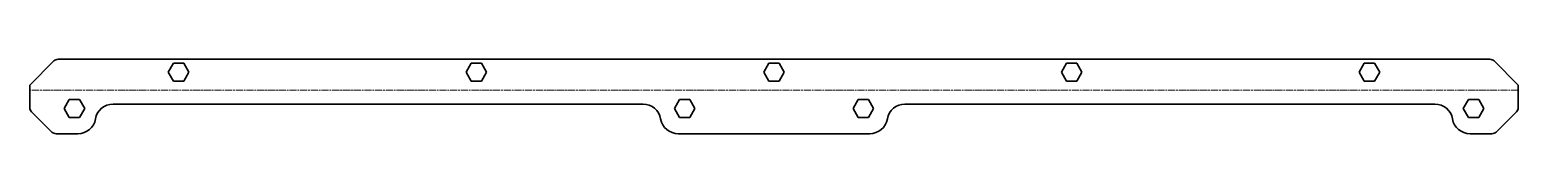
# Model space of a CAD drawing. Header units: millimetres. Extents: x 0 to 500, y 0 to 25.
import ezdxf

# ---------------------------------------------------------------- set-up
doc = ezdxf.new("R2010")
doc.units = ezdxf.units.MM
doc.linetypes.add('Chain', pattern=[13.68, 9.12, -1.14, 2.28, -1.14])
doc.layers.add('SIMUMAK Bend Centerline (ISO)', color=7, linetype='Chain', lineweight=9)
doc.layers.add('SIMUMAK Visible (ISO)', color=7, linetype='Continuous', lineweight=35)

# ---------------------------------------------------------------- blocks, each defined once
blk = doc.blocks.new('2DOF-150-19-MFL-01_Sheet_2DOF-150-19-MFL-01 (Desplegada)')
at = {"layer": 'SIMUMAK Bend Centerline (ISO)', "ltscale": 0.263158}
blk.add_line((250, 2.15), (-250, 2.15), dxfattribs=at)
at = {"layer": 'SIMUMAK Visible (ISO)'}
for p, q in [((-241.89, 11.96), (-250, 3.85)), ((-240.47, 12.55), (240.47, 12.55)), ((-203.46, 8.2), (-201.73, 11.2)), ((-201.73, 11.2), (-198.27, 11.2)), ((-198.27, 11.2), (-196.54, 8.2)), ((-103.46, 8.2), (-101.73, 11.2)), ((-101.73, 11.2), (-98.27, 11.2)), ((-98.27, 11.2), (-96.54, 8.2)), ((-3.46, 8.2), (-1.73, 11.2)), ((-1.73, 11.2), (1.73, 11.2)), ((1.73, 11.2), (3.46, 8.2)), ((96.54, 8.2), (98.27, 11.2)), ((98.27, 11.2), (101.73, 11.2)), ((101.73, 11.2), (103.46, 8.2)), ((196.54, 8.2), (198.27, 11.2)), ((198.27, 11.2), (201.73, 11.2)), ((201.73, 11.2), (203.46, 8.2)), ((250, 3.85), (241.89, 11.96)), ((-201.73, 5.2), (-203.46, 8.2)), ((-198.27, 5.2), (-201.73, 5.2)), ((-196.54, 8.2), (-198.27, 5.2)), ((-101.73, 5.2), (-103.46, 8.2)), ((-98.27, 5.2), (-101.73, 5.2)), ((-96.54, 8.2), (-98.27, 5.2)), ((-1.73, 5.2), (-3.46, 8.2)), ((1.73, 5.2), (-1.73, 5.2)), ((3.46, 8.2), (1.73, 5.2)), ((98.27, 5.2), (96.54, 8.2)), ((101.73, 5.2), (98.27, 5.2)), ((103.46, 8.2), (101.73, 5.2)), ((198.27, 5.2), (196.54, 8.2)), ((201.73, 5.2), (198.27, 5.2)), ((203.46, 8.2), (201.73, 5.2)), ((-250, 3.85), (-250, -3.72)), ((250, -3.72), (250, 3.85)), ((-238.46, -4.05), (-236.73, -1.05)), ((-236.73, -7.05), (-238.46, -4.05)), ((-236.73, -1.05), (-233.27, -1.05)), ((-233.27, -1.05), (-231.54, -4.05)), ((-231.54, -4.05), (-233.27, -7.05)), ((-222, -2.55), (-44, -2.55)), ((-33.46, -4.05), (-31.73, -1.05)), ((-31.73, -7.05), (-33.46, -4.05)), ((-31.73, -1.05), (-28.27, -1.05)), ((-28.27, -1.05), (-26.54, -4.05)), ((-26.54, -4.05), (-28.27, -7.05)), ((26.54, -4.05), (28.27, -1.05)), ((28.27, -7.05), (26.54, -4.05)), ((28.27, -1.05), (31.73, -1.05)), ((31.73, -1.05), (33.46, -4.05)), ((33.46, -4.05), (31.73, -7.05)), ((44, -2.55), (222, -2.55)), ((231.54, -4.05), (233.27, -1.05)), ((233.27, -7.05), (231.54, -4.05)), ((233.27, -1.05), (236.73, -1.05)), ((236.73, -1.05), (238.46, -4.05)), ((238.46, -4.05), (236.73, -7.05)), ((-249.41, -5.13), (-242.59, -11.96)), ((-233.27, -7.05), (-236.73, -7.05)), ((-28.27, -7.05), (-31.73, -7.05)), ((31.73, -7.05), (28.27, -7.05)), ((236.73, -7.05), (233.27, -7.05)), ((242.59, -11.96), (249.41, -5.13)), ((-241.17, -12.55), (-233.83, -12.55)), ((-32.17, -12.55), (32.17, -12.55)), ((233.83, -12.55), (241.17, -12.55))]:
    blk.add_line(p, q, dxfattribs=at)
at = {"layer": 'SIMUMAK Visible (ISO)', "extrusion": (0, 0, -1)}
for centre, radius, start, end in [((240.47, 10.55), 2, 45, 90), ((-240.47, 10.55), 2, 90, 135), ((248, -3.72), 2, 315, 360), ((222, -8.55), 6, 9.5941, 90), ((44, -8.55), 6, 90, 170.4059), ((-44, -8.55), 6, 9.5941, 90), ((-222, -8.55), 6, 90, 170.4059), ((-248, -3.72), 2, 180, 225), ((233.83, -6.55), 6, 189.5941, 270), ((32.17, -6.55), 6, 270, 350.4059), ((-32.17, -6.55), 6, 189.5941, 270), ((-233.83, -6.55), 6, 270, 350.4059), ((241.17, -10.55), 2, 270, 315), ((-241.17, -10.55), 2, 225, 270)]:
    blk.add_arc(centre, radius, start, end, dxfattribs=at)

msp = doc.modelspace()

# ---------------------------------------------------------------- block references
msp.add_blockref('2DOF-150-19-MFL-01_Sheet_2DOF-150-19-MFL-01 (Desplegada)', (250, 12.55))

doc.saveas('drawing.dxf')
